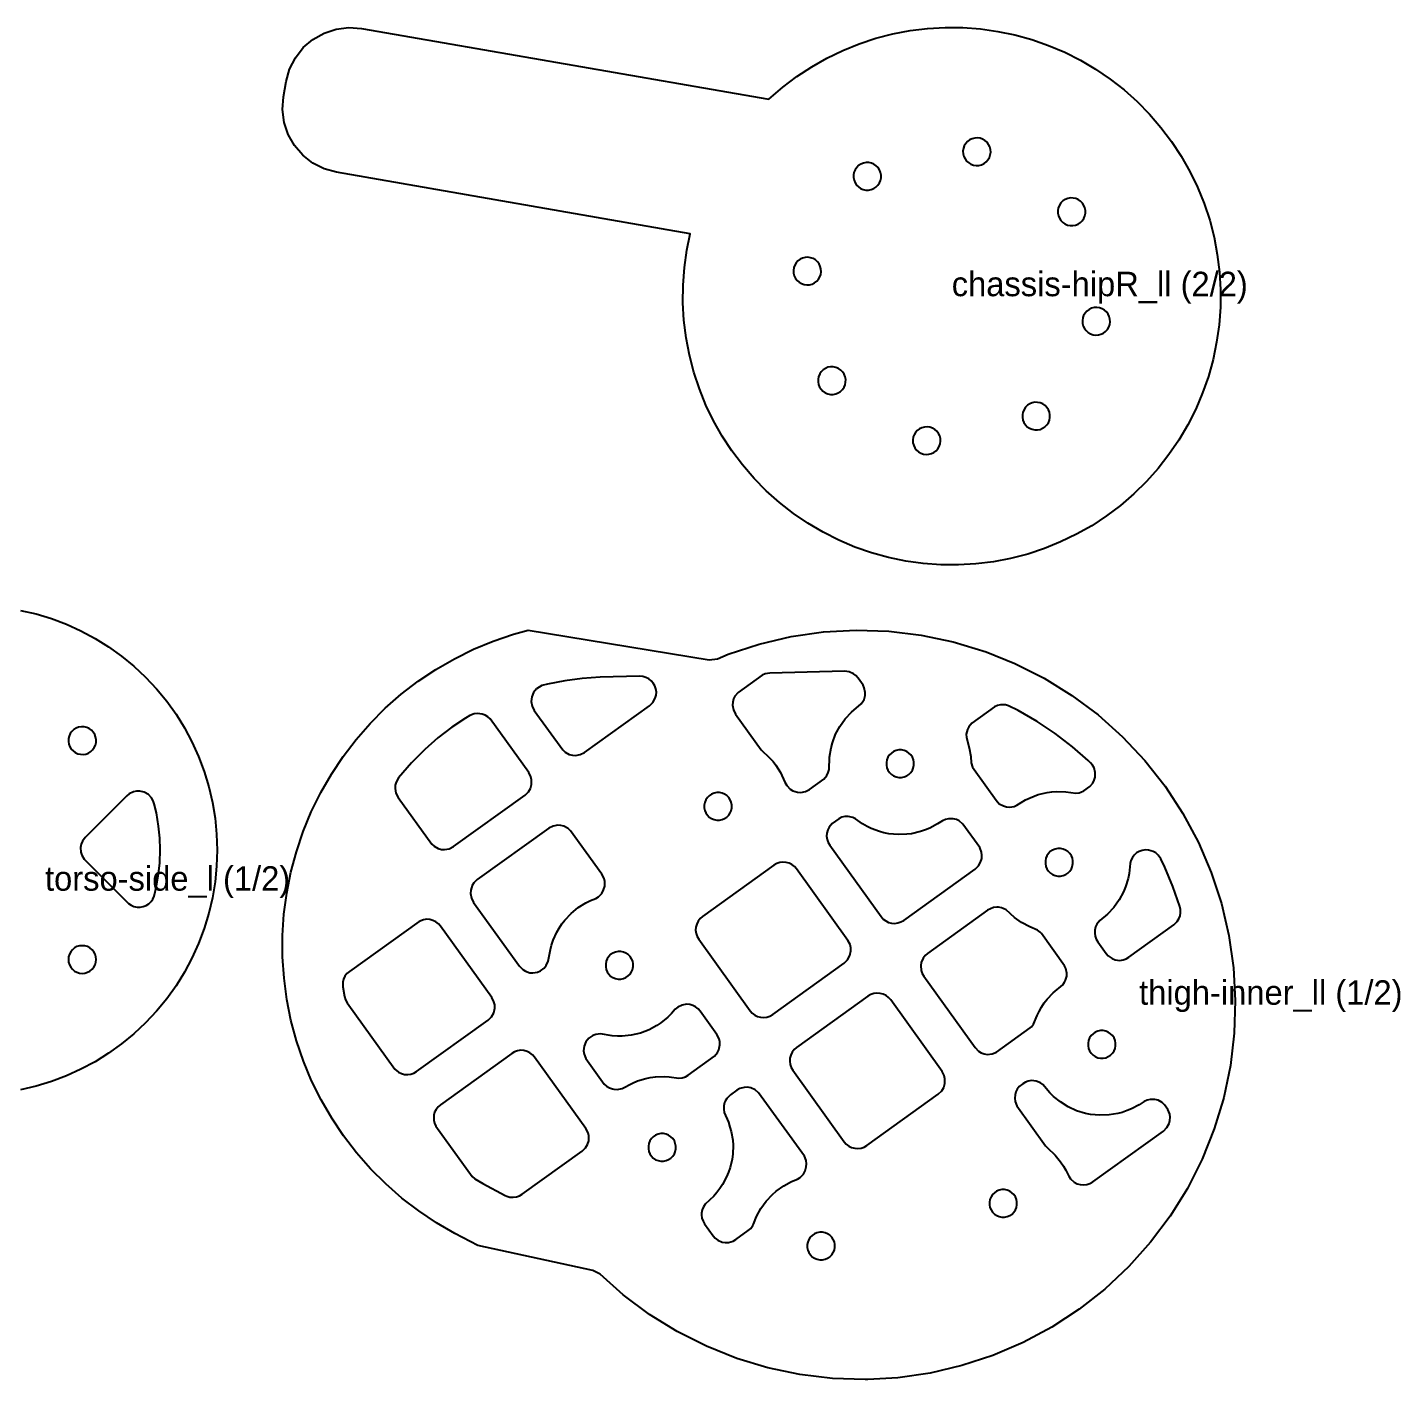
# Model space of a CAD drawing. Header units: millimetres. Extents: x 6 to 362, y 6 to 372.
# Drawn here: x 193 to 361.5, y 206 to 372 of the extents above; entities that cross this region are included whole.
import ezdxf

# ---------------------------------------------------------------- set-up
doc = ezdxf.new("R2010")
doc.units = ezdxf.units.MM
doc.layers.add('CUT', color=1, linetype='Continuous')
doc.layers.add('NOTE', color=3, linetype='Continuous')

msp = doc.modelspace()

# ---------------------------------------------------------------- linework, layer by layer
at = {"layer": 'CUT'}
for points in [[(224.42, 363.45), (224.75, 365.35), (225.16, 366.86), (225.87, 368.26), (226.83, 369.5), (228.02, 370.52), (229.39, 371.3), (230.88, 371.79), (232.43, 371.98), (234, 371.86), (284, 363.18), (285.72, 364.67), (287.44, 365.97), (289.25, 367.16), (291.12, 368.22), (293.07, 369.16), (295.07, 369.97), (297.12, 370.65), (299.21, 371.19), (301.33, 371.59), (303.48, 371.86), (305.63, 371.98), (307.79, 371.96), (309.95, 371.8), (312.08, 371.5), (314.2, 371.07), (316.28, 370.49), (318.32, 369.78), (320.31, 368.94), (322.24, 367.96), (324.1, 366.87), (325.88, 365.65), (327.59, 364.33), (329.2, 362.89), (330.71, 361.35), (332.12, 359.71), (333.42, 357.99), (334.61, 356.18), (335.67, 354.31), (336.61, 352.36), (337.42, 350.36), (338.1, 348.31), (338.64, 346.22), (339.04, 344.1), (339.31, 341.95), (339.43, 339.8), (339.41, 337.64), (339.25, 335.48), (338.95, 333.35), (338.52, 331.23), (337.94, 329.15), (337.23, 327.11), (336.39, 325.12), (335.41, 323.19), (334.32, 321.33), (333.1, 319.55), (331.78, 317.85), (330.34, 316.23), (328.8, 314.72), (327.16, 313.31), (325.44, 312.01), (323.63, 310.82), (321.76, 309.76), (319.81, 308.82), (317.81, 308.01), (315.76, 307.33), (313.67, 306.79), (311.55, 306.39), (309.4, 306.12), (307.25, 306), (305.09, 306.02), (302.93, 306.18), (300.8, 306.48), (298.68, 306.92), (296.6, 307.49), (294.56, 308.2), (292.57, 309.05), (290.64, 310.02), (288.78, 311.11), (287, 312.33), (285.3, 313.65), (283.68, 315.09), (282.17, 316.63), (280.76, 318.27), (279.46, 319.99), (278.27, 321.8), (277.21, 323.67), (276.27, 325.62), (275.46, 327.62), (274.78, 329.67), (274.24, 331.76), (273.84, 333.88), (273.57, 336.03), (273.45, 338.18), (273.47, 340.34), (273.63, 342.5), (273.93, 344.63), (274.35, 346.66), (230.93, 354.2), (229.42, 354.62), (228.02, 355.32), (226.78, 356.29), (225.76, 357.48), (224.98, 358.84), (224.49, 360.33), (224.3, 361.89), (224.42, 363.45)], [(307.88, 357.18), (307.82, 356.79), (307.84, 356.46), (307.92, 356.14), (308.07, 355.84), (308.27, 355.57), (308.52, 355.35), (308.8, 355.18), (309.12, 355.07), (309.45, 355.03), (309.78, 355.05), (310.1, 355.13), (310.4, 355.27), (310.67, 355.47), (310.89, 355.72), (311.06, 356.01), (311.17, 356.33), (311.22, 356.66), (311.2, 356.99), (311.11, 357.31), (310.97, 357.61), (310.77, 357.88), (310.52, 358.1), (310.23, 358.27), (309.92, 358.38), (309.59, 358.42), (309.26, 358.4), (308.93, 358.32), (308.63, 358.18), (308.37, 357.98), (308.15, 357.73), (307.98, 357.44), (307.88, 357.18)], [(294.44, 354.16), (294.39, 353.89), (294.38, 353.55), (294.45, 353.23), (294.57, 352.92), (294.75, 352.64), (294.99, 352.4), (295.26, 352.21), (295.57, 352.08), (295.9, 352.02), (296.23, 352.01), (296.56, 352.08), (296.87, 352.2), (297.14, 352.38), (297.38, 352.62), (297.57, 352.89), (297.7, 353.2), (297.77, 353.53), (297.77, 353.86), (297.71, 354.19), (297.58, 354.5), (297.4, 354.77), (297.17, 355.01), (296.89, 355.2), (296.58, 355.33), (296.26, 355.4), (295.92, 355.4), (295.6, 355.34), (295.29, 355.21), (295.01, 355.03), (294.77, 354.8), (294.58, 354.52), (294.44, 354.16)], [(319.52, 349.81), (319.47, 349.53), (319.46, 349.2), (319.53, 348.87), (319.65, 348.56), (319.83, 348.29), (320.07, 348.05), (320.34, 347.86), (320.65, 347.73), (320.98, 347.66), (321.31, 347.66), (321.64, 347.72), (321.95, 347.85), (322.23, 348.03), (322.46, 348.26), (322.65, 348.54), (322.78, 348.85), (322.85, 349.17), (322.85, 349.51), (322.79, 349.83), (322.66, 350.14), (322.48, 350.42), (322.25, 350.66), (321.97, 350.85), (321.66, 350.98), (321.34, 351.04), (321, 351.05), (320.68, 350.98), (320.37, 350.86), (320.09, 350.68), (319.85, 350.44), (319.67, 350.17), (319.52, 349.81)], [(287.07, 342.52), (287.01, 342.14), (287.03, 341.81), (287.11, 341.48), (287.25, 341.18), (287.46, 340.92), (287.7, 340.7), (287.99, 340.53), (288.31, 340.42), (288.64, 340.37), (288.97, 340.39), (289.29, 340.47), (289.59, 340.62), (289.86, 340.82), (290.08, 341.07), (290.25, 341.35), (290.36, 341.67), (290.4, 342), (290.39, 342.33), (290.3, 342.65), (290.16, 342.95), (289.96, 343.22), (289.71, 343.44), (289.42, 343.61), (289.11, 343.72), (288.78, 343.77), (288.44, 343.75), (288.12, 343.66), (287.82, 343.52), (287.55, 343.32), (287.33, 343.07), (287.16, 342.78), (287.07, 342.52)], [(322.54, 336.36), (322.48, 335.98), (322.5, 335.65), (322.58, 335.33), (322.72, 335.03), (322.92, 334.76), (323.17, 334.54), (323.46, 334.37), (323.78, 334.26), (324.11, 334.21), (324.44, 334.23), (324.76, 334.32), (325.06, 334.46), (325.33, 334.66), (325.55, 334.91), (325.72, 335.2), (325.83, 335.51), (325.87, 335.84), (325.85, 336.17), (325.77, 336.5), (325.63, 336.8), (325.43, 337.06), (325.18, 337.29), (324.89, 337.45), (324.57, 337.56), (324.24, 337.61), (323.91, 337.59), (323.59, 337.51), (323.29, 337.36), (323.02, 337.16), (322.8, 336.91), (322.63, 336.63), (322.54, 336.36)], [(290.09, 329.08), (290.03, 328.81), (290.03, 328.47), (290.09, 328.15), (290.22, 327.84), (290.4, 327.56), (290.63, 327.32), (290.91, 327.13), (291.22, 327), (291.54, 326.94), (291.88, 326.93), (292.2, 327), (292.51, 327.12), (292.79, 327.3), (293.03, 327.54), (293.22, 327.81), (293.35, 328.12), (293.41, 328.45), (293.42, 328.78), (293.35, 329.11), (293.23, 329.42), (293.05, 329.69), (292.81, 329.93), (292.54, 330.12), (292.23, 330.25), (291.9, 330.32), (291.57, 330.32), (291.24, 330.26), (290.93, 330.13), (290.66, 329.95), (290.42, 329.72), (290.23, 329.44), (290.09, 329.08)], [(315.17, 324.73), (315.11, 324.45), (315.11, 324.12), (315.17, 323.79), (315.3, 323.48), (315.48, 323.21), (315.71, 322.97), (315.99, 322.78), (316.3, 322.65), (316.62, 322.58), (316.96, 322.58), (317.28, 322.64), (317.59, 322.77), (317.87, 322.95), (318.11, 323.18), (318.3, 323.46), (318.43, 323.77), (318.49, 324.09), (318.5, 324.43), (318.43, 324.75), (318.31, 325.06), (318.13, 325.34), (317.89, 325.58), (317.62, 325.77), (317.31, 325.9), (316.98, 325.96), (316.65, 325.97), (316.32, 325.9), (316.01, 325.78), (315.74, 325.6), (315.5, 325.36), (315.31, 325.09), (315.17, 324.73)], [(301.72, 321.71), (301.66, 321.32), (301.68, 320.99), (301.77, 320.67), (301.91, 320.37), (302.11, 320.1), (302.36, 319.88), (302.65, 319.71), (302.96, 319.6), (303.29, 319.56), (303.62, 319.58), (303.95, 319.66), (304.25, 319.8), (304.51, 320.01), (304.74, 320.25), (304.9, 320.54), (305.01, 320.86), (305.06, 321.19), (305.04, 321.52), (304.96, 321.84), (304.81, 322.14), (304.61, 322.41), (304.36, 322.63), (304.08, 322.8), (303.76, 322.91), (303.43, 322.95), (303.1, 322.93), (302.78, 322.85), (302.48, 322.71), (302.21, 322.51), (301.99, 322.26), (301.82, 321.97), (301.72, 321.71)], [(340.65, 244.55), (339.83, 240.62), (339.74, 240.35), (338.66, 236.78), (337.17, 233.06), (335.36, 229.47), (333.25, 226.06), (330.84, 222.85), (328.17, 219.86), (325.24, 217.11), (322.09, 214.63), (318.73, 212.44), (315.19, 210.54), (311.5, 208.96), (307.69, 207.71), (303.78, 206.79), (299.81, 206.22), (296.16, 206.02), (295.81, 206), (291.8, 206.13), (287.81, 206.6), (283.88, 207.42), (280.04, 208.59), (276.32, 210.08), (272.74, 211.89), (269.33, 214), (266.11, 216.41), (263.29, 218.94), (262.38, 219.4), (248.28, 222.45), (245.46, 223.93), (243.19, 225.24), (241.02, 226.69), (238.94, 228.28), (236.97, 230.01), (235.11, 231.86), (233.39, 233.82), (231.79, 235.9), (230.33, 238.07), (229.02, 240.34), (227.86, 242.68), (226.86, 245.1), (226.01, 247.58), (225.33, 250.11), (224.82, 252.67), (224.48, 255.27), (224.3, 257.88), (224.3, 260.5), (224.47, 263.11), (224.81, 265.7), (225.32, 268.27), (225.99, 270.8), (226.83, 273.28), (227.83, 275.7), (228.98, 278.05), (230.29, 280.32), (231.74, 282.5), (233.33, 284.57), (235.06, 286.54), (236.91, 288.4), (238.87, 290.12), (240.95, 291.72), (243.12, 293.18), (245.39, 294.49), (247.73, 295.65), (250.15, 296.65), (252.63, 297.5), (254.46, 297.99), (276.66, 294.36), (277.69, 294.47), (279.01, 295.03), (282.82, 296.28), (286.73, 297.2), (290.7, 297.77), (294.7, 297.99), (298.72, 297.86), (302.7, 297.39), (306.63, 296.56), (310.66, 295.33), (314.19, 293.91), (317.78, 292.1), (321.19, 289.99), (324.4, 287.58), (327.39, 284.91), (330.14, 281.98), (332.62, 278.83), (334.81, 275.47), (336.71, 271.93), (338.29, 268.24), (339.54, 264.43), (340.46, 260.52), (341.03, 256.55), (341.25, 252.55), (341.12, 248.53), (340.65, 244.55)], [(270.05, 289.63), (270.15, 290.01), (270.18, 290.4), (270.13, 290.78), (270, 291.15), (269.81, 291.49), (269.55, 291.79), (269.24, 292.03), (268.89, 292.2), (268.52, 292.31), (268.13, 292.33), (263.29, 292.22), (261.08, 292.07), (258.94, 291.79), (256.82, 291.37), (256.12, 291.18), (255.78, 291.01), (255.47, 290.78), (255.11, 290.33), (254.89, 289.79), (254.83, 289.22), (254.94, 288.65), (255.2, 288.14), (258.7, 283.29), (258.99, 283.02), (259.5, 282.74), (259.88, 282.63), (260.27, 282.61), (260.85, 282.71), (261.37, 282.98), (269.34, 288.71), (269.76, 289.12), (270.05, 289.63)], [(295.67, 289.5), (295.8, 289.96), (295.82, 290.35), (295.71, 290.91), (295.55, 291.26), (294.94, 292.12), (294.68, 292.42), (294.37, 292.65), (293.84, 292.89), (293.26, 292.96), (284.11, 292.73), (283.52, 292.63), (283.16, 292.46), (280.21, 290.35), (279.83, 289.9), (279.66, 289.55), (279.56, 289.17), (279.53, 288.78), (279.64, 288.2), (279.91, 287.68), (283.06, 283.3), (284.08, 282.34), (284.5, 281.86), (284.84, 281.41), (285.41, 280.5), (285.95, 279.33), (286.21, 278.91), (286.62, 278.49), (286.95, 278.28), (287.51, 278.1), (287.9, 278.08), (288.48, 278.18), (289, 278.45), (290.74, 279.71), (291.11, 280.16), (291.29, 280.51), (291.39, 280.89), (291.45, 282.41), (291.63, 283.53), (291.79, 284.15), (292.19, 285.21), (292.7, 286.16), (293.36, 287.09), (294.13, 287.92), (295.32, 288.93), (295.54, 289.24), (295.67, 289.5)], [(323.94, 279.58), (324.04, 279.95), (324.06, 280.52), (323.91, 281.08), (323.73, 281.41), (323.48, 281.71), (323.2, 281.99), (321.28, 283.67), (319.15, 285.3), (316.92, 286.8), (314.6, 288.14), (313.4, 288.72), (313.02, 288.82), (312.43, 288.83), (312.05, 288.74), (311.69, 288.58), (308.91, 286.58), (308.53, 286.13), (308.36, 285.78), (308.23, 285.21), (308.25, 284.82), (308.59, 283.55), (308.77, 282.49), (308.83, 281.71), (308.99, 281.18), (309.18, 280.87), (311.88, 277.11), (312.28, 276.69), (312.78, 276.41), (313.15, 276.31), (313.53, 276.27), (314.1, 276.36), (314.45, 276.51), (315.48, 277.15), (316.05, 277.43), (317.06, 277.81), (318.16, 278.07), (318.73, 278.15), (319.36, 278.19), (320.43, 278.16), (321.68, 278), (322.09, 278.04), (322.29, 278.1), (322.66, 278.27), (323.39, 278.79), (323.77, 279.23), (323.94, 279.58)], [(254.73, 278.57), (254.87, 279.03), (254.87, 279.62), (254.79, 280), (254.52, 280.52), (249.79, 287.09), (249.5, 287.36), (249.17, 287.56), (248.8, 287.7), (248.22, 287.77), (247.83, 287.72), (247.29, 287.5), (246.77, 287.2), (245.09, 286.07), (243.37, 284.76), (241.75, 283.33), (240.13, 281.71), (238.53, 279.85), (238.25, 279.33), (238.14, 278.96), (238.12, 278.56), (238.22, 277.99), (238.49, 277.47), (242.62, 271.74), (242.91, 271.47), (243.42, 271.19), (243.8, 271.08), (244.19, 271.06), (244.77, 271.16), (245.29, 271.43), (254.06, 277.73), (254.48, 278.14), (254.73, 278.57)], [(198.04, 284.71), (198.02, 284.32), (198.07, 284), (198.19, 283.68), (198.36, 283.4), (198.59, 283.16), (198.86, 282.96), (199.17, 282.83), (199.49, 282.75), (199.82, 282.74), (200.15, 282.79), (200.46, 282.91), (200.75, 283.09), (200.99, 283.31), (201.18, 283.59), (201.32, 283.89), (201.4, 284.21), (201.41, 284.55), (201.35, 284.88), (201.24, 285.19), (201.06, 285.47), (200.83, 285.71), (200.56, 285.91), (200.26, 286.04), (199.93, 286.12), (199.6, 286.13), (199.27, 286.08), (198.96, 285.96), (198.68, 285.78), (198.43, 285.56), (198.24, 285.29), (198.1, 284.98), (198.04, 284.71)], [(301.72, 281.05), (301.8, 281.43), (301.8, 281.77), (301.74, 282.09), (301.61, 282.4), (301.42, 282.68), (301.19, 282.91), (300.91, 283.1), (300.6, 283.23), (300.28, 283.29), (299.94, 283.29), (299.62, 283.23), (299.31, 283.1), (299.03, 282.91), (298.8, 282.68), (298.61, 282.4), (298.48, 282.09), (298.42, 281.76), (298.42, 281.43), (298.48, 281.1), (298.61, 280.8), (298.8, 280.52), (299.03, 280.28), (299.31, 280.1), (299.62, 279.97), (299.95, 279.91), (300.28, 279.91), (300.61, 279.97), (300.91, 280.1), (301.19, 280.29), (301.43, 280.52), (301.61, 280.8), (301.72, 281.05)], [(199.59, 271.72), (199.51, 271.33), (199.54, 270.75), (199.65, 270.37), (199.95, 269.87), (205.38, 264.44), (205.7, 264.22), (206.06, 264.07), (206.44, 263.99), (206.82, 263.99), (207.2, 264.06), (207.56, 264.2), (207.89, 264.41), (208.17, 264.68), (208.39, 264.99), (208.55, 265.34), (208.84, 266.58), (209.08, 268.06), (209.22, 269.43), (209.27, 271.07), (209.23, 272.44), (209.08, 273.94), (208.82, 275.55), (208.55, 276.69), (208.43, 277.06), (208.23, 277.39), (207.84, 277.81), (207.33, 278.1), (206.77, 278.23), (206.39, 278.23), (206.01, 278.15), (205.49, 277.9), (205.19, 277.65), (200.09, 272.55), (199.74, 272.08), (199.59, 271.72)], [(279.36, 275.82), (279.45, 276.2), (279.45, 276.53), (279.38, 276.86), (279.25, 277.16), (279.07, 277.44), (278.83, 277.68), (278.55, 277.86), (278.25, 277.99), (277.92, 278.05), (277.59, 278.05), (277.26, 277.99), (276.95, 277.86), (276.68, 277.67), (276.44, 277.44), (276.26, 277.16), (276.13, 276.85), (276.06, 276.53), (276.06, 276.19), (276.13, 275.87), (276.26, 275.56), (276.44, 275.28), (276.68, 275.05), (276.96, 274.86), (277.26, 274.73), (277.59, 274.67), (277.92, 274.67), (278.25, 274.74), (278.56, 274.86), (278.84, 275.05), (279.07, 275.28), (279.26, 275.56), (279.36, 275.82)], [(309.99, 269.5), (310.13, 269.97), (310.15, 270.36), (310.1, 270.75), (309.89, 271.3), (307.81, 274.19), (307.36, 274.57), (307.01, 274.74), (306.63, 274.84), (306.04, 274.85), (305.66, 274.76), (305.3, 274.6), (304.69, 274.2), (303.74, 273.69), (303.22, 273.47), (302.61, 273.26), (301.51, 273.01), (300.94, 272.94), (299.87, 272.9), (298.73, 273.01), (298.11, 273.13), (297.56, 273.28), (296.56, 273.66), (296.05, 273.9), (295.5, 274.22), (294.64, 274.82), (294.28, 275), (293.71, 275.12), (293.32, 275.11), (292.94, 275.02), (292.58, 274.85), (291.76, 274.27), (291.38, 273.82), (291.21, 273.47), (291.11, 273.09), (291.08, 272.7), (291.14, 272.31), (291.26, 271.94), (291.46, 271.6), (297.76, 262.83), (298.02, 262.53), (298.33, 262.3), (298.68, 262.12), (299.06, 262.02), (299.45, 262), (299.84, 262.05), (300.21, 262.17), (300.55, 262.37), (309.32, 268.67), (309.74, 269.08), (309.99, 269.5)], [(263.71, 266.1), (263.84, 266.57), (263.85, 267.14), (263.76, 267.52), (263.49, 268.03), (259.64, 273.37), (259.36, 273.64), (258.84, 273.92), (258.47, 274.02), (258.07, 274.05), (257.5, 273.94), (256.98, 273.67), (248.2, 267.37), (247.78, 266.96), (247.58, 266.63), (247.4, 266.07), (247.37, 265.68), (247.48, 265.1), (247.75, 264.58), (253.38, 256.74), (253.78, 256.33), (254.11, 256.12), (254.66, 255.94), (255.04, 255.91), (255.61, 256.01), (255.97, 256.16), (256.43, 256.51), (256.67, 256.81), (256.92, 257.34), (257.17, 258.79), (257.31, 259.34), (257.51, 259.94), (257.96, 260.92), (258.24, 261.41), (258.59, 261.94), (258.94, 262.39), (259.72, 263.22), (260.6, 263.94), (261.51, 264.51), (262.08, 264.79), (262.75, 265.07), (263.08, 265.27), (263.48, 265.68), (263.71, 266.1)], [(321.23, 268.95), (321.31, 269.33), (321.31, 269.66), (321.25, 269.99), (321.12, 270.3), (320.94, 270.57), (320.7, 270.81), (320.42, 271), (320.11, 271.12), (319.79, 271.19), (319.45, 271.19), (319.13, 271.12), (318.82, 270.99), (318.54, 270.81), (318.31, 270.57), (318.12, 270.29), (317.99, 269.99), (317.93, 269.66), (317.93, 269.33), (318, 269), (318.12, 268.69), (318.31, 268.42), (318.55, 268.18), (318.82, 267.99), (319.13, 267.87), (319.46, 267.8), (319.79, 267.8), (320.12, 267.87), (320.43, 268), (320.7, 268.18), (320.94, 268.42), (321.12, 268.7), (321.23, 268.95)], [(334.37, 262.64), (334.47, 262.91), (334.53, 263.3), (334.52, 263.69), (334.43, 264.07), (333.58, 266.54), (332.6, 268.89), (332.11, 269.91), (331.78, 270.39), (331.49, 270.64), (331.15, 270.84), (330.6, 271), (330.21, 271.02), (329.83, 270.96), (329.46, 270.83), (329.13, 270.64), (328.84, 270.38), (328.61, 270.07), (328.44, 269.72), (328.34, 269.35), (328.22, 268.12), (328.09, 267.5), (327.78, 266.47), (327.54, 265.88), (327, 264.88), (326.33, 263.96), (325.55, 263.13), (324.62, 262.35), (324.26, 261.91), (324.1, 261.56), (324.01, 261.18), (323.99, 260.8), (324.04, 260.42), (324.17, 260.06), (324.36, 259.73), (325.39, 258.3), (325.65, 258), (326.13, 257.67), (326.5, 257.53), (327.08, 257.46), (327.47, 257.52), (327.84, 257.64), (328.18, 257.84), (333.7, 261.8), (334.12, 262.21), (334.37, 262.64)], [(293.95, 258.04), (294.07, 258.62), (294.06, 259.01), (293.97, 259.39), (293.7, 259.91), (287.4, 268.68), (287.14, 268.98), (286.83, 269.22), (286.48, 269.39), (286.1, 269.49), (285.71, 269.51), (285.32, 269.46), (284.95, 269.34), (284.61, 269.14), (275.84, 262.84), (275.54, 262.58), (275.3, 262.27), (275.13, 261.92), (275.03, 261.54), (275, 261.15), (275.05, 260.76), (275.18, 260.39), (275.38, 260.05), (281.68, 251.28), (281.94, 250.98), (282.25, 250.75), (282.6, 250.57), (282.98, 250.47), (283.37, 250.45), (283.76, 250.5), (284.13, 250.62), (284.47, 250.82), (293.24, 257.12), (293.66, 257.53), (293.95, 258.04)], [(320.42, 255.04), (320.55, 255.5), (320.56, 255.89), (320.46, 256.45), (320.3, 256.8), (317.44, 260.77), (317.3, 260.92), (316.96, 261.17), (316.01, 261.58), (315.01, 262.12), (314.13, 262.74), (313.11, 263.65), (312.75, 263.84), (312.56, 263.9), (312.17, 263.97), (311.97, 263.98), (311.57, 263.93), (311.19, 263.8), (310.84, 263.6), (303.47, 258.31), (303.17, 258.05), (302.93, 257.74), (302.7, 257.2), (302.64, 256.81), (302.69, 256.23), (302.81, 255.86), (303.01, 255.52), (309.31, 246.75), (309.72, 246.33), (310.05, 246.12), (310.42, 245.98), (310.8, 245.92), (311.39, 245.97), (311.93, 246.18), (316.08, 249.16), (316.23, 249.31), (316.48, 249.64), (316.92, 250.69), (317.17, 251.2), (317.45, 251.7), (317.8, 252.23), (318.15, 252.68), (318.88, 253.46), (320.07, 254.47), (320.29, 254.78), (320.42, 255.04)], [(250.23, 251.02), (250.36, 251.6), (250.34, 251.99), (250.25, 252.37), (249.99, 252.89), (243.69, 261.66), (243.43, 261.96), (243.12, 262.2), (242.76, 262.37), (242.38, 262.47), (241.99, 262.5), (241.6, 262.45), (241.06, 262.23), (232.5, 256.09), (232.2, 255.83), (231.96, 255.52), (231.79, 255.17), (231.69, 254.79), (231.68, 254.2), (231.89, 253.03), (232.02, 252.62), (232.23, 252.25), (238.09, 244.11), (238.54, 243.73), (238.89, 243.55), (239.27, 243.45), (239.66, 243.43), (240.05, 243.48), (240.42, 243.61), (240.76, 243.8), (249.53, 250.1), (249.95, 250.51), (250.23, 251.02)], [(198.04, 257.9), (198.01, 257.56), (198.04, 257.23), (198.14, 256.91), (198.3, 256.62), (198.51, 256.36), (198.77, 256.15), (199.06, 255.99), (199.38, 255.9), (199.71, 255.86), (200.04, 255.9), (200.36, 255.99), (200.66, 256.15), (200.91, 256.36), (201.13, 256.62), (201.28, 256.91), (201.38, 257.23), (201.41, 257.56), (201.38, 257.9), (201.28, 258.22), (201.13, 258.51), (200.91, 258.77), (200.66, 258.98), (200.36, 259.14), (200.04, 259.23), (199.71, 259.26), (199.38, 259.23), (199.06, 259.14), (198.77, 258.98), (198.51, 258.77), (198.3, 258.51), (198.14, 258.22), (198.04, 257.9)], [(267.26, 256.31), (267.34, 256.69), (267.34, 257.02), (267.28, 257.35), (267.15, 257.65), (266.96, 257.93), (266.73, 258.17), (266.45, 258.35), (266.14, 258.48), (265.82, 258.54), (265.48, 258.54), (265.16, 258.48), (264.85, 258.35), (264.57, 258.16), (264.34, 257.93), (264.15, 257.65), (264.02, 257.34), (263.96, 257.01), (263.96, 256.68), (264.02, 256.35), (264.15, 256.05), (264.34, 255.77), (264.57, 255.53), (264.85, 255.35), (265.16, 255.22), (265.49, 255.16), (265.82, 255.16), (266.15, 255.22), (266.45, 255.35), (266.73, 255.54), (266.97, 255.77), (267.15, 256.05), (267.26, 256.31)], [(305.46, 241.87), (305.6, 242.34), (305.61, 242.93), (305.52, 243.31), (305.25, 243.83), (298.95, 252.6), (298.69, 252.9), (298.38, 253.13), (298.03, 253.31), (297.65, 253.41), (297.26, 253.43), (296.87, 253.38), (296.5, 253.26), (296.16, 253.06), (287.39, 246.76), (287.09, 246.5), (286.85, 246.19), (286.68, 245.84), (286.58, 245.46), (286.55, 245.07), (286.6, 244.68), (286.73, 244.31), (286.93, 243.97), (293.23, 235.2), (293.49, 234.9), (293.8, 234.66), (294.15, 234.49), (294.53, 234.39), (294.92, 234.37), (295.31, 234.42), (295.68, 234.54), (296.02, 234.74), (304.79, 241.04), (305.21, 241.45), (305.46, 241.87)], [(277.86, 246.49), (277.99, 247.07), (277.97, 247.46), (277.88, 247.84), (277.62, 248.36), (275.55, 251.23), (275.3, 251.52), (275, 251.76), (274.65, 251.93), (274.28, 252.04), (273.9, 252.07), (273.33, 251.97), (272.81, 251.72), (272.51, 251.48), (272.03, 250.93), (271.58, 250.48), (270.75, 249.8), (270.23, 249.45), (269.28, 248.94), (268.22, 248.53), (267.11, 248.27), (265.98, 248.15), (265.41, 248.15), (264.77, 248.19), (263.32, 248.42), (262.75, 248.35), (262.38, 248.22), (261.9, 247.9), (261.54, 247.45), (261.31, 246.91), (261.25, 246.34), (261.31, 245.95), (261.52, 245.42), (263.77, 242.28), (264.07, 242.01), (264.41, 241.8), (264.79, 241.67), (264.98, 241.63), (265.38, 241.61), (265.78, 241.67), (265.97, 241.73), (267.26, 242.4), (267.85, 242.65), (268.87, 242.96), (269.43, 243.07), (270.06, 243.16), (271.13, 243.19), (271.77, 243.15), (272.95, 243), (273.36, 243.04), (273.74, 243.17), (274.1, 243.37), (277.31, 245.69), (277.69, 246.14), (277.86, 246.49)], [(326.49, 246.65), (326.55, 246.97), (326.55, 247.31), (326.49, 247.63), (326.36, 247.94), (326.17, 248.22), (325.94, 248.45), (325.66, 248.64), (325.35, 248.77), (325.02, 248.83), (324.69, 248.83), (324.36, 248.77), (324.06, 248.64), (323.78, 248.45), (323.54, 248.22), (323.36, 247.94), (323.23, 247.63), (323.17, 247.3), (323.17, 246.97), (323.23, 246.64), (323.36, 246.34), (323.55, 246.06), (323.78, 245.82), (324.06, 245.64), (324.37, 245.51), (324.7, 245.45), (325.03, 245.45), (325.36, 245.51), (325.66, 245.64), (325.94, 245.83), (326.18, 246.06), (326.36, 246.34), (326.49, 246.65)], [(261.74, 234.85), (261.88, 235.32), (261.89, 235.91), (261.8, 236.29), (261.53, 236.81), (255.24, 245.58), (254.98, 245.88), (254.67, 246.12), (254.31, 246.29), (253.93, 246.39), (253.54, 246.42), (253.15, 246.36), (252.78, 246.24), (252.44, 246.04), (243.67, 239.74), (243.38, 239.48), (243.14, 239.17), (242.97, 238.82), (242.87, 238.44), (242.86, 237.85), (242.95, 237.47), (243.11, 237.12), (247.56, 230.92), (247.88, 230.64), (248.87, 230.05), (251.63, 228.6), (251.82, 228.51), (252.2, 228.4), (252.6, 228.37), (253, 228.42), (253.38, 228.54), (253.73, 228.74), (261.08, 234.02), (261.5, 234.43), (261.74, 234.85)], [(288.46, 231.64), (288.59, 232.11), (288.61, 232.49), (288.56, 232.87), (288.35, 233.41), (282.74, 241.21), (282.3, 241.58), (281.76, 241.82), (281.37, 241.88), (280.98, 241.87), (280.41, 241.71), (280.08, 241.51), (279.28, 240.94), (278.98, 240.67), (278.85, 240.52), (278.64, 240.17), (278.56, 239.99), (278.46, 239.6), (278.45, 239.2), (278.51, 238.8), (279.02, 237.6), (279.22, 237), (279.37, 236.45), (279.55, 235.39), (279.59, 234.76), (279.55, 233.68), (279.47, 233.05), (279.23, 232.01), (279.05, 231.47), (278.81, 230.88), (278.3, 229.93), (277.99, 229.46), (277.6, 228.96), (277.22, 228.53), (276.18, 227.52), (275.96, 227.19), (275.81, 226.82), (275.74, 226.42), (275.73, 226.22), (275.78, 225.82), (275.91, 225.44), (276.11, 225.1), (277.15, 223.65), (277.4, 223.35), (277.72, 223.11), (278.25, 222.88), (278.64, 222.82), (279.03, 222.83), (279.6, 222.99), (279.94, 223.19), (281.46, 224.29), (281.77, 224.56), (282.02, 224.89), (282.11, 225.08), (282.48, 226), (283.02, 227.01), (283.65, 227.88), (284.42, 228.71), (284.9, 229.13), (285.82, 229.79), (286.77, 230.3), (287.5, 230.61), (287.83, 230.81), (288.23, 231.22), (288.46, 231.64)], [(333.13, 237.43), (333.23, 237.81), (333.25, 238.2), (333.2, 238.59), (332.98, 239.13), (332.56, 239.73), (332.27, 240), (331.76, 240.28), (331.38, 240.38), (330.79, 240.39), (330.41, 240.3), (330.05, 240.14), (329.44, 239.74), (328.49, 239.23), (327.96, 239.01), (327.36, 238.8), (326.81, 238.66), (325.75, 238.48), (324.62, 238.44), (323.48, 238.55), (322.86, 238.67), (321.77, 239), (320.74, 239.48), (319.77, 240.08), (318.94, 240.76), (318.49, 241.21), (317.64, 242.2), (317.33, 242.42), (316.8, 242.64), (316.22, 242.7), (315.84, 242.64), (315.48, 242.52), (315.15, 242.32), (314.72, 241.97), (314.48, 241.66), (314.31, 241.31), (314.21, 240.93), (314.18, 240.54), (314.24, 240.15), (314.45, 239.6), (317.96, 234.71), (318.18, 234.44), (319.12, 233.56), (319.81, 232.73), (320.16, 232.2), (320.44, 231.71), (320.81, 230.95), (321.03, 230.62), (321.48, 230.22), (321.83, 230.04), (322.22, 229.93), (322.61, 229.9), (323.01, 229.94), (323.39, 230.07), (323.74, 230.27), (332.42, 236.51), (332.84, 236.92), (333.13, 237.43)], [(272.5, 233.95), (272.58, 234.33), (272.58, 234.66), (272.51, 234.99), (272.39, 235.3), (272.2, 235.57), (271.97, 235.81), (271.69, 235.99), (271.38, 236.12), (271.05, 236.19), (270.72, 236.19), (270.39, 236.12), (270.09, 235.99), (269.81, 235.81), (269.57, 235.57), (269.39, 235.29), (269.26, 234.99), (269.2, 234.66), (269.2, 234.33), (269.26, 234), (269.39, 233.69), (269.58, 233.41), (269.81, 233.18), (270.09, 232.99), (270.4, 232.87), (270.72, 232.8), (271.06, 232.8), (271.38, 232.87), (271.69, 233), (271.97, 233.18), (272.2, 233.42), (272.39, 233.69), (272.5, 233.95)], [(314.38, 227.14), (314.45, 227.46), (314.45, 227.8), (314.38, 228.12), (314.25, 228.43), (314.07, 228.71), (313.83, 228.94), (313.56, 229.13), (313.25, 229.26), (312.92, 229.32), (312.59, 229.32), (312.26, 229.25), (311.95, 229.13), (311.68, 228.94), (311.44, 228.71), (311.26, 228.43), (311.13, 228.12), (311.06, 227.79), (311.06, 227.46), (311.13, 227.13), (311.26, 226.83), (311.44, 226.55), (311.68, 226.31), (311.96, 226.13), (312.26, 226), (312.59, 225.94), (312.92, 225.94), (313.25, 226), (313.56, 226.13), (313.84, 226.32), (314.07, 226.55), (314.26, 226.83), (314.38, 227.14)], [(292.03, 221.9), (292.09, 222.23), (292.09, 222.56), (292.03, 222.89), (291.9, 223.19), (291.71, 223.47), (291.48, 223.71), (291.2, 223.89), (290.89, 224.02), (290.56, 224.08), (290.23, 224.08), (289.9, 224.02), (289.6, 223.89), (289.32, 223.7), (289.08, 223.47), (288.9, 223.19), (288.77, 222.88), (288.71, 222.56), (288.71, 222.22), (288.77, 221.9), (288.9, 221.59), (289.09, 221.31), (289.32, 221.08), (289.6, 220.89), (289.91, 220.76), (290.24, 220.7), (290.57, 220.7), (290.9, 220.76), (291.2, 220.89), (291.48, 221.08), (291.72, 221.31), (291.9, 221.59), (292.03, 221.9)]]:
    msp.add_lwpolyline(points, close=True, dxfattribs=at)
msp.add_lwpolyline([(192.13, 300.42), (194.04, 299.98), (195.92, 299.41), (197.76, 298.72), (199.55, 297.91), (201.28, 296.98), (202.94, 295.94), (204.54, 294.8), (206.06, 293.56), (207.49, 292.21), (208.83, 290.78), (210.08, 289.26), (211.22, 287.67), (212.26, 286), (213.18, 284.27), (213.99, 282.48), (214.68, 280.64), (215.25, 278.76), (215.7, 276.85), (216.02, 274.92), (216.21, 272.96), (216.28, 271), (216.21, 269.04), (216.02, 267.08), (215.7, 265.15), (215.25, 263.24), (214.68, 261.36), (213.99, 259.52), (213.18, 257.73), (212.26, 256), (211.22, 254.33), (210.08, 252.74), (208.83, 251.22), (207.49, 249.79), (206.06, 248.44), (204.54, 247.2), (202.94, 246.06), (201.28, 245.02), (199.55, 244.09), (197.76, 243.28), (195.92, 242.59), (194.04, 242.02), (192.13, 241.58)], dxfattribs=at)

# ---------------------------------------------------------------- texts
at = {"layer": 'NOTE'}
for s, p in [('chassis-hipR_ll (2/2)', (306.44, 338.99)), ('torso-side_l (1/2)', (195.14, 266.01)), ('thigh-inner_ll (1/2)', (329.44, 252.01))]:
    msp.add_text(s, height=3, dxfattribs=at).set_placement(p)

doc.saveas('drawing.dxf')
